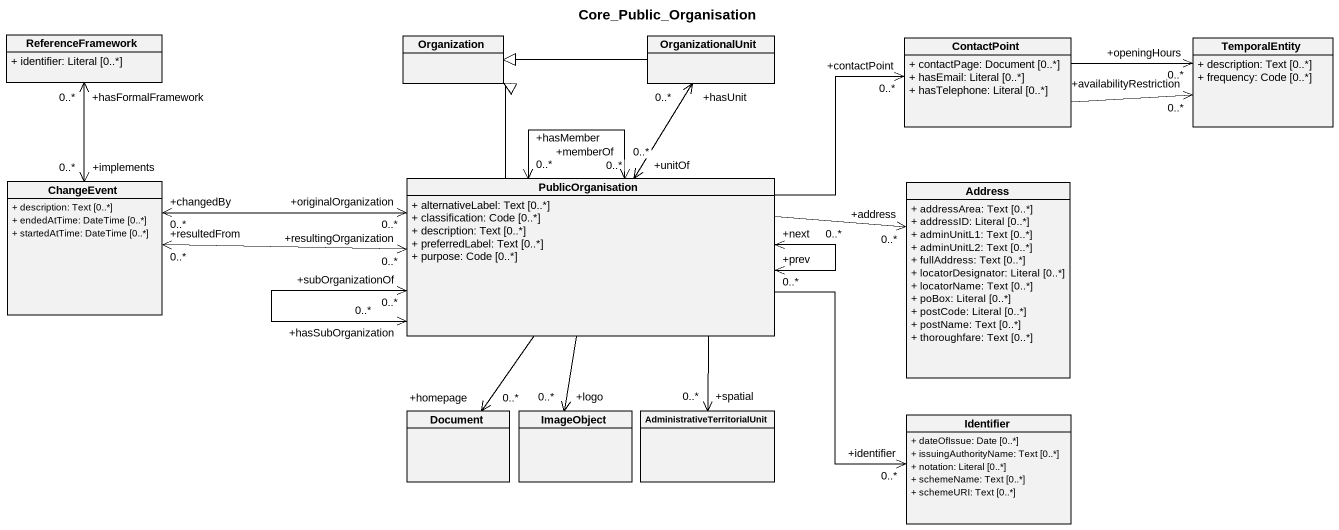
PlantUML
@startuml
title Core_Public_Organisation
hide circle
hide empty members
skinparam classAttributeIconSize 0
class ReferenceFramework {
  + identifier: Literal [0..*]
}
class Organization
class OrganizationalUnit
class ContactPoint {
  + contactPage: Document [0..*]
  + hasEmail: Literal [0..*]
  + hasTelephone: Literal [0..*]
}
class TemporalEntity {
  + description: Text [0..*]
  + frequency: Code [0..*]
}
class ChangeEvent {
  + description: Text [0..*]
  + endedAtTime: DateTime [0..*]
  + startedAtTime: DateTime [0..*]
}
class PublicOrganisation {
  + alternativeLabel: Text [0..*]
  + classification: Code [0..*]
  + description: Text [0..*]
  + preferredLabel: Text [0..*]
  + purpose: Code [0..*]
}
class Address {
  + addressArea: Text [0..*]
  + addressID: Literal [0..*]
  + adminUnitL1: Text [0..*]
  + adminUnitL2: Text [0..*]
  + fullAddress: Text [0..*]
  + locatorDesignator: Literal [0..*]
  + locatorName: Text [0..*]
  + poBox: Literal [0..*]
  + postCode: Literal [0..*]
  + postName: Text [0..*]
  + thoroughfare: Text [0..*]
}
class Document
class ImageObject
class "AdministrativeTerritorialUnit" as AdministrativeTerritorialUni
class Identifier {
  + dateOfIssue: Date [0..*]
  + issuingAuthorityName: Text [0..*]
  + notation: Literal [0..*]
  + schemeName: Text [0..*]
  + schemeURI: Text [0..*]
}
OrganizationalUnit -left-|> Organization
ContactPoint -right-> "+availabilityRestriction\n0..*" TemporalEntity
ContactPoint -right-> "+openingHours\n0..*" TemporalEntity
ChangeEvent "+implements\n0..*" <-up-> "+hasFormalFramework\n0..*" ReferenceFramework
ChangeEvent "+changedBy\n0..*" <-right-> "+originalOrganization\n0..*" PublicOrganisation
PublicOrganisation -up-|> Organization
PublicOrganisation "+unitOf\n0..*" <-up-> "+hasUnit\n0..*" OrganizationalUnit
PublicOrganisation -right-> "+contactPoint\n0..*" ContactPoint
PublicOrganisation "+resultingOrganization\n0..*" <-left-> "+resultedFrom\n0..*" ChangeEvent
PublicOrganisation "+prev\n0..*" <--> "+next\n0..*" PublicOrganisation
PublicOrganisation "+memberOf\n0..*" <--> "+hasMember\n0..*" PublicOrganisation
PublicOrganisation "+subOrganizationOf\n0..*" <--> "+hasSubOrganization\n0..*" PublicOrganisation
PublicOrganisation -right-> "+address\n0..*" Address
PublicOrganisation --> "+homepage\n0..*" Document
PublicOrganisation --> "+logo\n0..*" ImageObject
PublicOrganisation --> "+spatial\n0..*" AdministrativeTerritorialUni
PublicOrganisation -right-> "+identifier\n0..*" Identifier
@enduml
